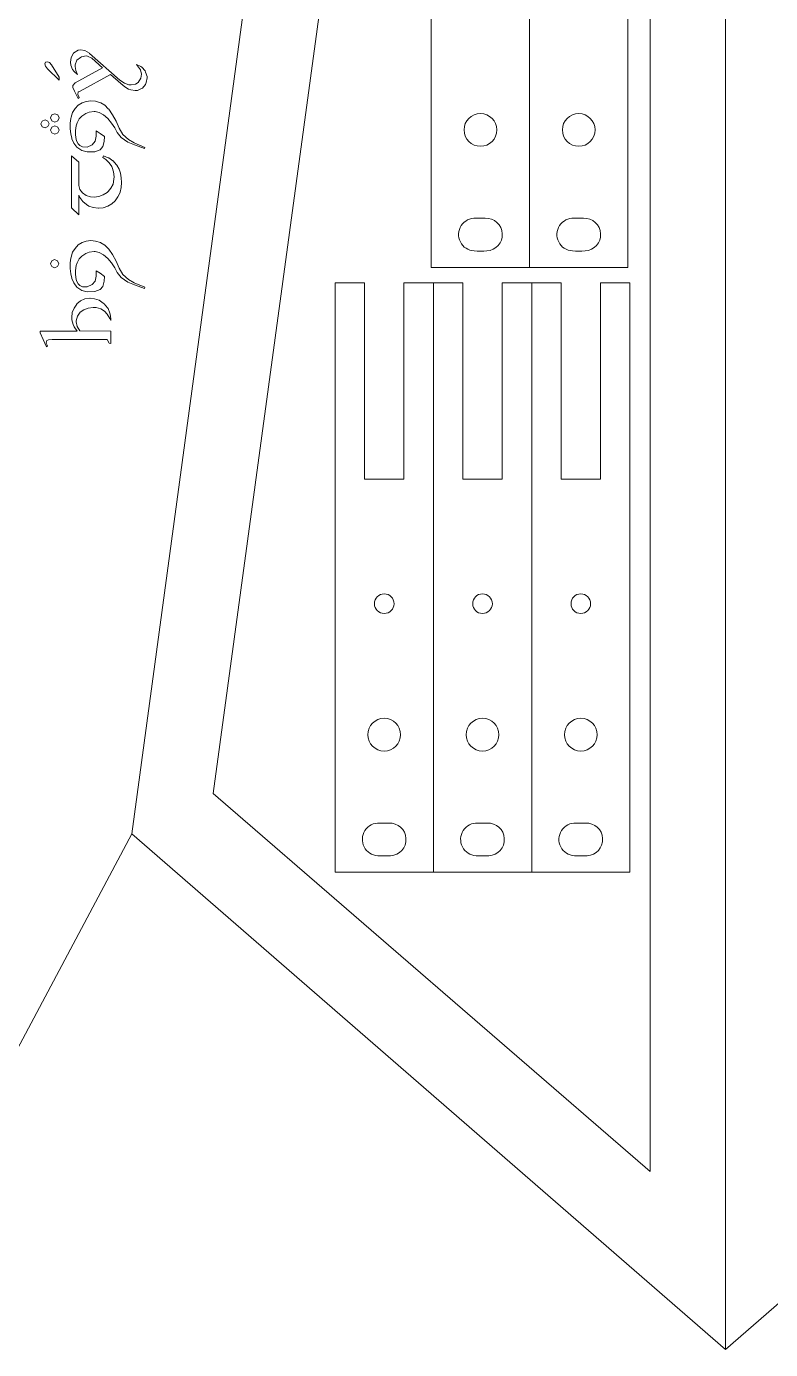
# Model space of a CAD drawing. Header units: inches. Extents: x 0.3 to 23.5, y 0.3 to 34.7.
# Drawn here: x 5 to 10.68, y 0.29 to 10.39 of the extents above; entities that cross this region are included whole.
import ezdxf

# ---------------------------------------------------------------- set-up
doc = ezdxf.new("R2010")
doc.units = ezdxf.units.IN
doc.header["$MEASUREMENT"] = 0
doc.layers.add('cut', color=6, linetype='Continuous', lineweight=0)
doc.layers.add('etch', color=1, linetype='Continuous', lineweight=0)

msp = doc.modelspace()

# ---------------------------------------------------------------- linework, layer by layer
at = {"layer": 'cut', "color": 6, "lineweight": 9, "true_color": 0xff00ff}
for points in [[(10.332, 0.294), (10.332, 0.294), (10.332, 32.485), (10.332, 32.485)], [(9.393, 30.719), (9.393, 30.719), (5.804, 4.23), (5.804, 4.23)], [(6.423, 4.539), (6.423, 4.539), (9.757, 29.055), (9.757, 29.055)], [(9.757, 29.055), (9.757, 29.055), (9.757, 1.654), (9.757, 1.654)], [(8.088, 8.553), (8.088, 8.553), (8.088, 13.053), (8.088, 13.053)], [(8.838, 8.553), (8.838, 8.553), (8.838, 13.053), (8.838, 13.053)], [(9.588, 13.053), (9.588, 13.053), (9.588, 8.553), (9.588, 8.553)], [(8.428, 8.929), (8.452, 8.928), (8.475, 8.928), (8.499, 8.929)], [(8.428, 8.929), (8.452, 8.928), (8.475, 8.928), (8.499, 8.929)], [(9.178, 8.929), (9.202, 8.928), (9.225, 8.928), (9.249, 8.929)], [(9.178, 8.929), (9.202, 8.928), (9.225, 8.928), (9.249, 8.929)], [(8.415, 8.68), (8.447, 8.678), (8.48, 8.678), (8.512, 8.68)], [(9.165, 8.68), (9.197, 8.678), (9.23, 8.678), (9.262, 8.68)], [(8.838, 8.553), (8.838, 8.553), (8.088, 8.553), (8.088, 8.553)], [(9.588, 8.553), (9.588, 8.553), (8.838, 8.553), (8.838, 8.553)], [(7.579, 8.437), (7.579, 8.437), (7.354, 8.437), (7.354, 8.437)], [(7.354, 3.937), (7.354, 3.937), (7.354, 8.437), (7.354, 8.437)], [(7.579, 6.937), (7.579, 6.937), (7.579, 8.437), (7.579, 8.437)], [(8.104, 8.437), (8.104, 8.437), (7.879, 8.437), (7.879, 8.437)], [(7.879, 8.437), (7.879, 8.437), (7.879, 6.937), (7.879, 6.937)], [(8.329, 8.437), (8.329, 8.437), (8.104, 8.437), (8.104, 8.437)], [(8.104, 3.937), (8.104, 3.937), (8.104, 8.437), (8.104, 8.437)], [(8.329, 6.937), (8.329, 6.937), (8.329, 8.437), (8.329, 8.437)], [(8.854, 8.437), (8.854, 8.437), (8.629, 8.437), (8.629, 8.437)], [(8.629, 8.437), (8.629, 8.437), (8.629, 6.937), (8.629, 6.937)], [(9.079, 8.437), (9.079, 8.437), (8.854, 8.437), (8.854, 8.437)], [(8.854, 3.937), (8.854, 3.937), (8.854, 8.437), (8.854, 8.437)], [(9.079, 6.937), (9.079, 6.937), (9.079, 8.437), (9.079, 8.437)], [(9.604, 8.437), (9.604, 8.437), (9.379, 8.437), (9.379, 8.437)], [(9.379, 8.437), (9.379, 8.437), (9.379, 6.937), (9.379, 6.937)], [(9.604, 3.937), (9.604, 3.937), (9.604, 8.437), (9.604, 8.437)], [(7.879, 6.937), (7.879, 6.937), (7.579, 6.937), (7.579, 6.937)], [(8.629, 6.937), (8.629, 6.937), (8.329, 6.937), (8.329, 6.937)], [(9.379, 6.937), (9.379, 6.937), (9.079, 6.937), (9.079, 6.937)], [(9.757, 1.654), (9.757, 1.654), (6.423, 4.539), (6.423, 4.539)], [(7.693, 4.313), (7.717, 4.311), (7.741, 4.311), (7.764, 4.313)], [(7.693, 4.313), (7.717, 4.311), (7.741, 4.311), (7.764, 4.313)], [(8.443, 4.313), (8.467, 4.311), (8.491, 4.311), (8.514, 4.313)], [(8.443, 4.313), (8.467, 4.311), (8.491, 4.311), (8.514, 4.313)], [(9.193, 4.313), (9.217, 4.311), (9.241, 4.311), (9.264, 4.313)], [(9.193, 4.313), (9.217, 4.311), (9.241, 4.311), (9.264, 4.313)], [(4.865, 2.465), (4.865, 2.465), (5.804, 4.23), (5.804, 4.23)], [(10.332, 0.294), (10.332, 0.294), (5.804, 4.23), (5.804, 4.23)], [(10.332, 0.294), (10.332, 0.294), (14.86, 4.23), (14.86, 4.23)], [(7.68, 4.063), (7.713, 4.061), (7.745, 4.061), (7.777, 4.063)], [(8.43, 4.063), (8.463, 4.061), (8.495, 4.061), (8.527, 4.063)], [(9.18, 4.063), (9.213, 4.061), (9.245, 4.061), (9.277, 4.063)], [(8.104, 3.937), (8.104, 3.937), (7.354, 3.937), (7.354, 3.937)], [(8.854, 3.937), (8.854, 3.937), (8.104, 3.937), (8.104, 3.937)], [(9.604, 3.937), (9.604, 3.937), (8.854, 3.937), (8.854, 3.937)]]:
    msp.add_open_spline(points, degree=3, dxfattribs=at)
for points, knots in [([(8.588, 9.603), (8.588, 9.672), (8.532, 9.728), (8.463, 9.728), (8.463, 9.728), (8.394, 9.728), (8.338, 9.672), (8.338, 9.603), (8.338, 9.603), (8.338, 9.534), (8.394, 9.478), (8.463, 9.478), (8.463, 9.478), (8.532, 9.478), (8.588, 9.534), (8.588, 9.603)], [0, 0, 0, 0, 0.2, 0.2, 0.2, 0.2, 0.4, 0.4, 0.4, 0.4, 0.6, 0.6, 0.6, 0.6, 1, 1, 1, 1]), ([(9.338, 9.603), (9.338, 9.672), (9.282, 9.728), (9.213, 9.728), (9.213, 9.728), (9.144, 9.728), (9.088, 9.672), (9.088, 9.603), (9.088, 9.603), (9.088, 9.534), (9.144, 9.478), (9.213, 9.478), (9.213, 9.478), (9.282, 9.478), (9.338, 9.534), (9.338, 9.603)], [0, 0, 0, 0, 0.2, 0.2, 0.2, 0.2, 0.4, 0.4, 0.4, 0.4, 0.6, 0.6, 0.6, 0.6, 1, 1, 1, 1]), ([(8.428, 8.929), (8.384, 8.932), (8.341, 8.91), (8.317, 8.873), (8.317, 8.873), (8.292, 8.835), (8.29, 8.787), (8.31, 8.748), (8.31, 8.748), (8.33, 8.708), (8.37, 8.682), (8.415, 8.68)], [0, 0, 0, 0, 0.25, 0.25, 0.25, 0.25, 0.5, 0.5, 0.5, 0.5, 1, 1, 1, 1]), ([(8.512, 8.68), (8.581, 8.683), (8.634, 8.742), (8.63, 8.811), (8.63, 8.811), (8.627, 8.88), (8.568, 8.933), (8.499, 8.929)], [0, 0, 0, 0, 0.333333, 0.333333, 0.333333, 0.333333, 1, 1, 1, 1]), ([(9.178, 8.929), (9.134, 8.932), (9.091, 8.91), (9.067, 8.873), (9.067, 8.873), (9.042, 8.835), (9.04, 8.787), (9.06, 8.748), (9.06, 8.748), (9.08, 8.708), (9.12, 8.682), (9.165, 8.68)], [0, 0, 0, 0, 0.25, 0.25, 0.25, 0.25, 0.5, 0.5, 0.5, 0.5, 1, 1, 1, 1]), ([(9.262, 8.68), (9.331, 8.683), (9.384, 8.742), (9.38, 8.811), (9.38, 8.811), (9.377, 8.88), (9.318, 8.933), (9.249, 8.929)], [0, 0, 0, 0, 0.333333, 0.333333, 0.333333, 0.333333, 1, 1, 1, 1]), ([(7.804, 5.987), (7.804, 6.028), (7.77, 6.062), (7.729, 6.062), (7.729, 6.062), (7.687, 6.062), (7.654, 6.028), (7.654, 5.987), (7.654, 5.987), (7.654, 5.945), (7.687, 5.912), (7.729, 5.912), (7.729, 5.912), (7.77, 5.912), (7.804, 5.945), (7.804, 5.987)], [0, 0, 0, 0, 0.2, 0.2, 0.2, 0.2, 0.4, 0.4, 0.4, 0.4, 0.6, 0.6, 0.6, 0.6, 1, 1, 1, 1]), ([(8.554, 5.987), (8.554, 6.028), (8.52, 6.062), (8.479, 6.062), (8.479, 6.062), (8.437, 6.062), (8.404, 6.028), (8.404, 5.987), (8.404, 5.987), (8.404, 5.945), (8.437, 5.912), (8.479, 5.912), (8.479, 5.912), (8.52, 5.912), (8.554, 5.945), (8.554, 5.987)], [0, 0, 0, 0, 0.2, 0.2, 0.2, 0.2, 0.4, 0.4, 0.4, 0.4, 0.6, 0.6, 0.6, 0.6, 1, 1, 1, 1]), ([(9.304, 5.987), (9.304, 6.028), (9.27, 6.062), (9.229, 6.062), (9.229, 6.062), (9.187, 6.062), (9.154, 6.028), (9.154, 5.987), (9.154, 5.987), (9.154, 5.945), (9.187, 5.912), (9.229, 5.912), (9.229, 5.912), (9.27, 5.912), (9.304, 5.945), (9.304, 5.987)], [0, 0, 0, 0, 0.2, 0.2, 0.2, 0.2, 0.4, 0.4, 0.4, 0.4, 0.6, 0.6, 0.6, 0.6, 1, 1, 1, 1]), ([(7.854, 4.987), (7.854, 5.056), (7.798, 5.112), (7.729, 5.112), (7.729, 5.112), (7.66, 5.112), (7.604, 5.056), (7.604, 4.987), (7.604, 4.987), (7.604, 4.918), (7.66, 4.862), (7.729, 4.862), (7.729, 4.862), (7.798, 4.862), (7.854, 4.918), (7.854, 4.987)], [0, 0, 0, 0, 0.2, 0.2, 0.2, 0.2, 0.4, 0.4, 0.4, 0.4, 0.6, 0.6, 0.6, 0.6, 1, 1, 1, 1]), ([(8.604, 4.987), (8.604, 5.056), (8.548, 5.112), (8.479, 5.112), (8.479, 5.112), (8.41, 5.112), (8.354, 5.056), (8.354, 4.987), (8.354, 4.987), (8.354, 4.918), (8.41, 4.862), (8.479, 4.862), (8.479, 4.862), (8.548, 4.862), (8.604, 4.918), (8.604, 4.987)], [0, 0, 0, 0, 0.2, 0.2, 0.2, 0.2, 0.4, 0.4, 0.4, 0.4, 0.6, 0.6, 0.6, 0.6, 1, 1, 1, 1]), ([(9.354, 4.987), (9.354, 5.056), (9.298, 5.112), (9.229, 5.112), (9.229, 5.112), (9.16, 5.112), (9.104, 5.056), (9.104, 4.987), (9.104, 4.987), (9.104, 4.918), (9.16, 4.862), (9.229, 4.862), (9.229, 4.862), (9.298, 4.862), (9.354, 4.918), (9.354, 4.987)], [0, 0, 0, 0, 0.2, 0.2, 0.2, 0.2, 0.4, 0.4, 0.4, 0.4, 0.6, 0.6, 0.6, 0.6, 1, 1, 1, 1]), ([(7.693, 4.313), (7.649, 4.315), (7.606, 4.293), (7.582, 4.256), (7.582, 4.256), (7.558, 4.218), (7.555, 4.171), (7.576, 4.131), (7.576, 4.131), (7.596, 4.091), (7.636, 4.065), (7.68, 4.063)], [0, 0, 0, 0, 0.25, 0.25, 0.25, 0.25, 0.5, 0.5, 0.5, 0.5, 1, 1, 1, 1]), ([(7.777, 4.063), (7.846, 4.066), (7.899, 4.125), (7.895, 4.194), (7.895, 4.194), (7.892, 4.263), (7.833, 4.316), (7.764, 4.313)], [0, 0, 0, 0, 0.333333, 0.333333, 0.333333, 0.333333, 1, 1, 1, 1]), ([(8.443, 4.313), (8.399, 4.315), (8.356, 4.293), (8.332, 4.256), (8.332, 4.256), (8.308, 4.218), (8.305, 4.171), (8.326, 4.131), (8.326, 4.131), (8.346, 4.091), (8.386, 4.065), (8.43, 4.063)], [0, 0, 0, 0, 0.25, 0.25, 0.25, 0.25, 0.5, 0.5, 0.5, 0.5, 1, 1, 1, 1]), ([(8.527, 4.063), (8.596, 4.066), (8.649, 4.125), (8.645, 4.194), (8.645, 4.194), (8.642, 4.263), (8.583, 4.316), (8.514, 4.313)], [0, 0, 0, 0, 0.333333, 0.333333, 0.333333, 0.333333, 1, 1, 1, 1]), ([(9.193, 4.313), (9.149, 4.315), (9.106, 4.293), (9.082, 4.256), (9.082, 4.256), (9.058, 4.218), (9.055, 4.171), (9.076, 4.131), (9.076, 4.131), (9.096, 4.091), (9.136, 4.065), (9.18, 4.063)], [0, 0, 0, 0, 0.25, 0.25, 0.25, 0.25, 0.5, 0.5, 0.5, 0.5, 1, 1, 1, 1]), ([(9.277, 4.063), (9.346, 4.066), (9.399, 4.125), (9.395, 4.194), (9.395, 4.194), (9.392, 4.263), (9.333, 4.316), (9.264, 4.313)], [0, 0, 0, 0, 0.333333, 0.333333, 0.333333, 0.333333, 1, 1, 1, 1])]:
    msp.add_open_spline(points, degree=3, knots=knots, dxfattribs=at)
at = {"layer": 'etch', "color": 1, "lineweight": 9, "true_color": 0xff0000}
for points in [[(5.393, 10.212), (5.393, 10.212), (5.362, 10.192), (5.362, 10.192)], [(5.413, 10.215), (5.413, 10.215), (5.393, 10.212), (5.393, 10.212)], [(5.445, 10.208), (5.445, 10.208), (5.413, 10.215), (5.413, 10.215)], [(5.481, 10.188), (5.481, 10.188), (5.445, 10.208), (5.445, 10.208)], [(5.139, 10.108), (5.139, 10.108), (5.145, 10.119), (5.145, 10.119)], [(5.145, 10.089), (5.145, 10.089), (5.139, 10.108), (5.139, 10.108)], [(5.145, 10.119), (5.145, 10.119), (5.159, 10.124), (5.159, 10.124)], [(5.159, 10.124), (5.159, 10.124), (5.176, 10.117), (5.176, 10.117)], [(5.176, 10.117), (5.176, 10.117), (5.19, 10.099), (5.19, 10.099)], [(5.19, 10.099), (5.19, 10.099), (5.248, 10.007), (5.248, 10.007)], [(5.341, 10.155), (5.341, 10.155), (5.335, 10.12), (5.335, 10.12)], [(5.335, 10.12), (5.335, 10.12), (5.337, 10.098), (5.337, 10.098)], [(5.359, 10.188), (5.359, 10.188), (5.341, 10.155), (5.341, 10.155)], [(5.362, 10.192), (5.362, 10.192), (5.359, 10.188), (5.359, 10.188)], [(5.37, 10.088), (5.37, 10.088), (5.371, 10.1), (5.371, 10.1)], [(5.371, 10.1), (5.371, 10.1), (5.385, 10.135), (5.385, 10.135)], [(5.385, 10.135), (5.385, 10.135), (5.413, 10.157), (5.413, 10.157)], [(5.413, 10.157), (5.413, 10.157), (5.419, 10.16), (5.419, 10.16)], [(5.419, 10.16), (5.419, 10.16), (5.455, 10.168), (5.455, 10.168)], [(5.455, 10.168), (5.455, 10.168), (5.466, 10.167), (5.466, 10.167)], [(5.466, 10.167), (5.466, 10.167), (5.499, 10.152), (5.499, 10.152)], [(5.481, 10.187), (5.481, 10.187), (5.481, 10.188), (5.481, 10.188)], [(5.712, 9.983), (5.712, 9.983), (5.481, 10.187), (5.481, 10.187)], [(5.499, 10.152), (5.499, 10.152), (5.581, 10.078), (5.581, 10.078)], [(5.839, 10.102), (5.839, 10.102), (5.848, 10.092), (5.848, 10.092)], [(5.873, 10.087), (5.873, 10.087), (5.839, 10.102), (5.839, 10.102)], [(5.16, 10.069), (5.16, 10.069), (5.145, 10.089), (5.145, 10.089)], [(5.248, 9.982), (5.248, 9.982), (5.16, 10.069), (5.16, 10.069)], [(5.248, 10.007), (5.248, 10.007), (5.248, 9.982), (5.248, 9.982)], [(5.337, 10.098), (5.337, 10.098), (5.351, 10.064), (5.351, 10.064)], [(5.351, 10.064), (5.351, 10.064), (5.363, 10.049), (5.363, 10.049)], [(5.363, 10.049), (5.363, 10.049), (5.39, 10.026), (5.39, 10.026)], [(5.376, 10.056), (5.376, 10.056), (5.37, 10.088), (5.37, 10.088)], [(5.581, 10.078), (5.581, 10.078), (5.372, 9.963), (5.372, 9.963)], [(5.39, 10.026), (5.39, 10.026), (5.376, 10.056), (5.376, 10.056)], [(5.409, 9.9), (5.409, 9.9), (5.642, 10.026), (5.642, 10.026)], [(5.642, 10.026), (5.642, 10.026), (5.719, 9.957), (5.719, 9.957)], [(5.848, 10.092), (5.848, 10.092), (5.869, 10.062), (5.869, 10.062)], [(5.871, 9.998), (5.871, 9.998), (5.853, 9.964), (5.853, 9.964)], [(5.869, 10.062), (5.869, 10.062), (5.877, 10.029), (5.877, 10.029)], [(5.877, 10.029), (5.877, 10.029), (5.871, 9.998), (5.871, 9.998)], [(5.88, 10.081), (5.88, 10.081), (5.873, 10.087), (5.873, 10.087)], [(5.905, 10.054), (5.905, 10.054), (5.88, 10.081), (5.88, 10.081)], [(5.909, 10.045), (5.909, 10.045), (5.905, 10.054), (5.905, 10.054)], [(5.92, 10.011), (5.92, 10.011), (5.909, 10.045), (5.909, 10.045)], [(5.914, 9.964), (5.914, 9.964), (5.92, 10), (5.92, 10)], [(5.92, 10), (5.92, 10), (5.92, 10.011), (5.92, 10.011)], [(5.372, 9.963), (5.372, 9.963), (5.354, 9.942), (5.354, 9.942)], [(5.354, 9.942), (5.354, 9.942), (5.354, 9.926), (5.354, 9.926)], [(5.354, 9.926), (5.354, 9.926), (5.366, 9.899), (5.366, 9.899)], [(5.366, 9.899), (5.366, 9.899), (5.394, 9.844), (5.394, 9.844)], [(5.394, 9.893), (5.394, 9.893), (5.409, 9.9), (5.409, 9.9)], [(5.747, 9.96), (5.747, 9.96), (5.712, 9.983), (5.712, 9.983)], [(5.719, 9.957), (5.719, 9.957), (5.75, 9.932), (5.75, 9.932)], [(5.78, 9.948), (5.78, 9.948), (5.747, 9.96), (5.747, 9.96)], [(5.75, 9.932), (5.75, 9.932), (5.779, 9.915), (5.779, 9.915)], [(5.779, 9.915), (5.779, 9.915), (5.795, 9.908), (5.795, 9.908)], [(5.799, 9.946), (5.799, 9.946), (5.78, 9.948), (5.78, 9.948)], [(5.795, 9.908), (5.795, 9.908), (5.83, 9.903), (5.83, 9.903)], [(5.832, 9.952), (5.832, 9.952), (5.799, 9.946), (5.799, 9.946)], [(5.83, 9.903), (5.83, 9.903), (5.846, 9.904), (5.846, 9.904)], [(5.853, 9.964), (5.853, 9.964), (5.832, 9.952), (5.832, 9.952)], [(5.846, 9.904), (5.846, 9.904), (5.878, 9.918), (5.878, 9.918)], [(5.878, 9.918), (5.878, 9.918), (5.884, 9.922), (5.884, 9.922)], [(5.884, 9.922), (5.884, 9.922), (5.909, 9.95), (5.909, 9.95)], [(5.909, 9.95), (5.909, 9.95), (5.914, 9.964), (5.914, 9.964)], [(5.392, 9.874), (5.392, 9.874), (5.394, 9.893), (5.394, 9.893)], [(5.402, 9.851), (5.402, 9.851), (5.392, 9.874), (5.392, 9.874)], [(5.394, 9.844), (5.394, 9.844), (5.402, 9.851), (5.402, 9.851)], [(5.424, 9.811), (5.424, 9.811), (5.394, 9.793), (5.394, 9.793)], [(5.455, 9.821), (5.455, 9.821), (5.424, 9.811), (5.424, 9.811)], [(5.49, 9.826), (5.49, 9.826), (5.455, 9.821), (5.455, 9.821)], [(5.527, 9.822), (5.527, 9.822), (5.49, 9.826), (5.49, 9.826)], [(5.564, 9.811), (5.564, 9.811), (5.527, 9.822), (5.527, 9.822)], [(5.566, 9.81), (5.566, 9.81), (5.564, 9.811), (5.564, 9.811)], [(5.598, 9.791), (5.598, 9.791), (5.566, 9.81), (5.566, 9.81)], [(5.193, 9.717), (5.193, 9.717), (5.184, 9.695), (5.184, 9.695)], [(5.184, 9.695), (5.184, 9.695), (5.193, 9.672), (5.193, 9.672)], [(5.216, 9.727), (5.216, 9.727), (5.193, 9.717), (5.193, 9.717)], [(5.238, 9.717), (5.238, 9.717), (5.216, 9.727), (5.216, 9.727)], [(5.248, 9.695), (5.248, 9.695), (5.238, 9.717), (5.238, 9.717)], [(5.238, 9.672), (5.238, 9.672), (5.248, 9.695), (5.248, 9.695)], [(5.341, 9.701), (5.341, 9.701), (5.339, 9.691), (5.339, 9.691)], [(5.352, 9.737), (5.352, 9.737), (5.341, 9.701), (5.341, 9.701)], [(5.37, 9.766), (5.37, 9.766), (5.352, 9.737), (5.352, 9.737)], [(5.394, 9.793), (5.394, 9.793), (5.37, 9.766), (5.37, 9.766)], [(5.403, 9.687), (5.403, 9.687), (5.421, 9.707), (5.421, 9.707)], [(5.421, 9.707), (5.421, 9.707), (5.452, 9.728), (5.452, 9.728)], [(5.452, 9.728), (5.452, 9.728), (5.477, 9.738), (5.477, 9.738)], [(5.477, 9.738), (5.477, 9.738), (5.516, 9.744), (5.516, 9.744)], [(5.516, 9.744), (5.516, 9.744), (5.525, 9.744), (5.525, 9.744)], [(5.525, 9.744), (5.525, 9.744), (5.555, 9.735), (5.555, 9.735)], [(5.555, 9.735), (5.555, 9.735), (5.587, 9.717), (5.587, 9.717)], [(5.587, 9.717), (5.587, 9.717), (5.62, 9.689), (5.62, 9.689)], [(5.624, 9.764), (5.624, 9.764), (5.598, 9.791), (5.598, 9.791)], [(5.627, 9.761), (5.627, 9.761), (5.624, 9.764), (5.624, 9.764)], [(5.655, 9.719), (5.655, 9.719), (5.627, 9.761), (5.627, 9.761)], [(5.683, 9.669), (5.683, 9.669), (5.655, 9.719), (5.655, 9.719)], [(5.119, 9.671), (5.119, 9.671), (5.11, 9.65), (5.11, 9.65)], [(5.11, 9.65), (5.11, 9.65), (5.119, 9.627), (5.119, 9.627)], [(5.142, 9.681), (5.142, 9.681), (5.119, 9.671), (5.119, 9.671)], [(5.119, 9.627), (5.119, 9.627), (5.142, 9.619), (5.142, 9.619)], [(5.163, 9.671), (5.163, 9.671), (5.142, 9.681), (5.142, 9.681)], [(5.142, 9.619), (5.142, 9.619), (5.163, 9.628), (5.163, 9.628)], [(5.173, 9.65), (5.173, 9.65), (5.163, 9.671), (5.163, 9.671)], [(5.163, 9.628), (5.163, 9.628), (5.173, 9.65), (5.173, 9.65)], [(5.193, 9.624), (5.193, 9.624), (5.184, 9.602), (5.184, 9.602)], [(5.184, 9.602), (5.184, 9.602), (5.193, 9.58), (5.193, 9.58)], [(5.193, 9.672), (5.193, 9.672), (5.216, 9.663), (5.216, 9.663)], [(5.216, 9.634), (5.216, 9.634), (5.193, 9.624), (5.193, 9.624)], [(5.216, 9.663), (5.216, 9.663), (5.238, 9.672), (5.238, 9.672)], [(5.238, 9.624), (5.238, 9.624), (5.216, 9.634), (5.216, 9.634)], [(5.248, 9.602), (5.248, 9.602), (5.238, 9.624), (5.238, 9.624)], [(5.238, 9.58), (5.238, 9.58), (5.248, 9.602), (5.248, 9.602)], [(5.334, 9.655), (5.334, 9.655), (5.333, 9.615), (5.333, 9.615)], [(5.333, 9.615), (5.333, 9.615), (5.333, 9.612), (5.333, 9.612)], [(5.333, 9.612), (5.333, 9.612), (5.337, 9.574), (5.337, 9.574)], [(5.339, 9.691), (5.339, 9.691), (5.334, 9.655), (5.334, 9.655)], [(5.374, 9.566), (5.374, 9.566), (5.375, 9.598), (5.375, 9.598)], [(5.375, 9.598), (5.375, 9.598), (5.379, 9.635), (5.379, 9.635)], [(5.379, 9.635), (5.379, 9.635), (5.386, 9.656), (5.386, 9.656)], [(5.386, 9.656), (5.386, 9.656), (5.403, 9.687), (5.403, 9.687)], [(5.561, 9.577), (5.561, 9.577), (5.532, 9.596), (5.532, 9.596)], [(5.532, 9.596), (5.532, 9.596), (5.532, 9.556), (5.532, 9.556)], [(5.62, 9.689), (5.62, 9.689), (5.648, 9.655), (5.648, 9.655)], [(5.648, 9.655), (5.648, 9.655), (5.673, 9.619), (5.673, 9.619)], [(5.673, 9.619), (5.673, 9.619), (5.692, 9.584), (5.692, 9.584)], [(5.707, 9.616), (5.707, 9.616), (5.683, 9.669), (5.683, 9.669)], [(5.736, 9.568), (5.736, 9.568), (5.707, 9.616), (5.707, 9.616)], [(5.193, 9.58), (5.193, 9.58), (5.216, 9.571), (5.216, 9.571)], [(5.216, 9.571), (5.216, 9.571), (5.238, 9.58), (5.238, 9.58)], [(5.337, 9.574), (5.337, 9.574), (5.346, 9.539), (5.346, 9.539)], [(5.346, 9.539), (5.346, 9.539), (5.347, 9.536), (5.347, 9.536)], [(5.347, 9.536), (5.347, 9.536), (5.362, 9.503), (5.362, 9.503)], [(5.362, 9.503), (5.362, 9.503), (5.383, 9.471), (5.383, 9.471)], [(5.379, 9.529), (5.379, 9.529), (5.374, 9.566), (5.374, 9.566)], [(5.384, 9.514), (5.384, 9.514), (5.379, 9.529), (5.379, 9.529)], [(5.395, 9.497), (5.395, 9.497), (5.384, 9.514), (5.384, 9.514)], [(5.406, 9.484), (5.406, 9.484), (5.395, 9.497), (5.395, 9.497)], [(5.523, 9.516), (5.523, 9.516), (5.501, 9.49), (5.501, 9.49)], [(5.532, 9.556), (5.532, 9.556), (5.523, 9.516), (5.523, 9.516)], [(5.595, 9.552), (5.595, 9.552), (5.561, 9.577), (5.561, 9.577)], [(5.582, 9.477), (5.582, 9.477), (5.593, 9.515), (5.593, 9.515)], [(5.593, 9.515), (5.593, 9.515), (5.595, 9.552), (5.595, 9.552)], [(5.692, 9.584), (5.692, 9.584), (5.723, 9.544), (5.723, 9.544)], [(5.723, 9.544), (5.723, 9.544), (5.772, 9.51), (5.772, 9.51)], [(5.778, 9.53), (5.778, 9.53), (5.736, 9.568), (5.736, 9.568)], [(5.772, 9.51), (5.772, 9.51), (5.823, 9.488), (5.823, 9.488)], [(5.821, 9.504), (5.821, 9.504), (5.778, 9.53), (5.778, 9.53)], [(5.903, 9.47), (5.903, 9.47), (5.821, 9.504), (5.821, 9.504)], [(5.342, 9.405), (5.342, 9.405), (5.342, 9.009), (5.342, 9.009)], [(5.4, 9.358), (5.4, 9.358), (5.342, 9.405), (5.342, 9.405)], [(5.383, 9.471), (5.383, 9.471), (5.422, 9.445), (5.422, 9.445)], [(5.428, 9.474), (5.428, 9.474), (5.406, 9.484), (5.406, 9.484)], [(5.422, 9.445), (5.422, 9.445), (5.464, 9.436), (5.464, 9.436)], [(5.462, 9.472), (5.462, 9.472), (5.428, 9.474), (5.428, 9.474)], [(5.501, 9.49), (5.501, 9.49), (5.462, 9.472), (5.462, 9.472)], [(5.464, 9.436), (5.464, 9.436), (5.521, 9.437), (5.521, 9.437)], [(5.521, 9.437), (5.521, 9.437), (5.561, 9.452), (5.561, 9.452)], [(5.561, 9.452), (5.561, 9.452), (5.582, 9.477), (5.582, 9.477)], [(5.587, 9.405), (5.587, 9.405), (5.582, 9.392), (5.582, 9.392)], [(5.582, 9.392), (5.582, 9.392), (5.604, 9.378), (5.604, 9.378)], [(5.623, 9.391), (5.623, 9.391), (5.587, 9.405), (5.587, 9.405)], [(5.823, 9.488), (5.823, 9.488), (5.9, 9.461), (5.9, 9.461)], [(5.9, 9.461), (5.9, 9.461), (5.903, 9.47), (5.903, 9.47)], [(5.4, 9.179), (5.4, 9.179), (5.4, 9.358), (5.4, 9.358)], [(5.604, 9.378), (5.604, 9.378), (5.63, 9.353), (5.63, 9.353)], [(5.628, 9.389), (5.628, 9.389), (5.623, 9.391), (5.623, 9.391)], [(5.659, 9.368), (5.659, 9.368), (5.628, 9.389), (5.628, 9.389)], [(5.63, 9.353), (5.63, 9.353), (5.651, 9.323), (5.651, 9.323)], [(5.651, 9.323), (5.651, 9.323), (5.654, 9.317), (5.654, 9.317)], [(5.654, 9.317), (5.654, 9.317), (5.664, 9.283), (5.664, 9.283)], [(5.66, 9.367), (5.66, 9.367), (5.659, 9.368), (5.659, 9.368)], [(5.684, 9.339), (5.684, 9.339), (5.66, 9.367), (5.66, 9.367)], [(5.688, 9.335), (5.688, 9.335), (5.684, 9.339), (5.684, 9.339)], [(5.706, 9.303), (5.706, 9.303), (5.688, 9.335), (5.688, 9.335)], [(5.716, 9.274), (5.716, 9.274), (5.706, 9.303), (5.706, 9.303)], [(5.66, 9.19), (5.66, 9.19), (5.644, 9.158), (5.644, 9.158)], [(5.667, 9.227), (5.667, 9.227), (5.66, 9.19), (5.66, 9.19)], [(5.664, 9.283), (5.664, 9.283), (5.668, 9.244), (5.668, 9.244)], [(5.668, 9.244), (5.668, 9.244), (5.667, 9.227), (5.667, 9.227)], [(5.723, 9.237), (5.723, 9.237), (5.716, 9.274), (5.716, 9.274)], [(5.725, 9.203), (5.725, 9.203), (5.723, 9.237), (5.723, 9.237)], [(5.723, 9.164), (5.723, 9.164), (5.725, 9.203), (5.725, 9.203)], [(5.408, 9.148), (5.408, 9.148), (5.4, 9.179), (5.4, 9.179)], [(5.4, 8.954), (5.4, 8.954), (5.4, 9.104), (5.4, 9.104)], [(5.4, 9.104), (5.4, 9.104), (5.408, 9.088), (5.408, 9.088)], [(5.426, 9.124), (5.426, 9.124), (5.408, 9.148), (5.408, 9.148)], [(5.455, 9.103), (5.455, 9.103), (5.426, 9.124), (5.426, 9.124)], [(5.489, 9.093), (5.489, 9.093), (5.455, 9.103), (5.455, 9.103)], [(5.515, 9.091), (5.515, 9.091), (5.489, 9.093), (5.489, 9.093)], [(5.552, 9.094), (5.552, 9.094), (5.515, 9.091), (5.515, 9.091)], [(5.586, 9.107), (5.586, 9.107), (5.552, 9.094), (5.552, 9.094)], [(5.616, 9.126), (5.616, 9.126), (5.586, 9.107), (5.586, 9.107)], [(5.622, 9.132), (5.622, 9.132), (5.616, 9.126), (5.616, 9.126)], [(5.644, 9.158), (5.644, 9.158), (5.622, 9.132), (5.622, 9.132)], [(5.677, 9.063), (5.677, 9.063), (5.698, 9.093), (5.698, 9.093)], [(5.698, 9.093), (5.698, 9.093), (5.714, 9.126), (5.714, 9.126)], [(5.714, 9.126), (5.714, 9.126), (5.715, 9.129), (5.715, 9.129)], [(5.715, 9.129), (5.715, 9.129), (5.723, 9.164), (5.723, 9.164)], [(5.342, 9.009), (5.342, 9.009), (5.4, 8.954), (5.4, 8.954)], [(5.408, 9.088), (5.408, 9.088), (5.429, 9.058), (5.429, 9.058)], [(5.429, 9.058), (5.429, 9.058), (5.457, 9.033), (5.457, 9.033)], [(5.457, 9.033), (5.457, 9.033), (5.475, 9.022), (5.475, 9.022)], [(5.475, 9.022), (5.475, 9.022), (5.509, 9.01), (5.509, 9.01)], [(5.509, 9.01), (5.509, 9.01), (5.547, 9.005), (5.547, 9.005)], [(5.547, 9.005), (5.547, 9.005), (5.549, 9.005), (5.549, 9.005)], [(5.549, 9.005), (5.549, 9.005), (5.586, 9.009), (5.586, 9.009)], [(5.586, 9.009), (5.586, 9.009), (5.62, 9.02), (5.62, 9.02)], [(5.62, 9.02), (5.62, 9.02), (5.65, 9.038), (5.65, 9.038)], [(5.65, 9.038), (5.65, 9.038), (5.677, 9.063), (5.677, 9.063)], [(5.37, 8.699), (5.37, 8.699), (5.352, 8.67), (5.352, 8.67)], [(5.394, 8.725), (5.394, 8.725), (5.37, 8.699), (5.37, 8.699)], [(5.424, 8.743), (5.424, 8.743), (5.394, 8.725), (5.394, 8.725)], [(5.455, 8.753), (5.455, 8.753), (5.424, 8.743), (5.424, 8.743)], [(5.49, 8.758), (5.49, 8.758), (5.455, 8.753), (5.455, 8.753)], [(5.527, 8.754), (5.527, 8.754), (5.49, 8.758), (5.49, 8.758)], [(5.564, 8.743), (5.564, 8.743), (5.527, 8.754), (5.527, 8.754)], [(5.566, 8.742), (5.566, 8.742), (5.564, 8.743), (5.564, 8.743)], [(5.598, 8.723), (5.598, 8.723), (5.566, 8.742), (5.566, 8.742)], [(5.624, 8.697), (5.624, 8.697), (5.598, 8.723), (5.598, 8.723)], [(5.627, 8.693), (5.627, 8.693), (5.624, 8.697), (5.624, 8.697)], [(5.655, 8.652), (5.655, 8.652), (5.627, 8.693), (5.627, 8.693)], [(5.183, 8.582), (5.183, 8.582), (5.192, 8.605), (5.192, 8.605)], [(5.192, 8.605), (5.192, 8.605), (5.214, 8.614), (5.214, 8.614)], [(5.214, 8.614), (5.214, 8.614), (5.237, 8.605), (5.237, 8.605)], [(5.237, 8.605), (5.237, 8.605), (5.246, 8.582), (5.246, 8.582)], [(5.334, 8.588), (5.334, 8.588), (5.333, 8.547), (5.333, 8.547)], [(5.339, 8.624), (5.339, 8.624), (5.334, 8.588), (5.334, 8.588)], [(5.341, 8.633), (5.341, 8.633), (5.339, 8.624), (5.339, 8.624)], [(5.352, 8.67), (5.352, 8.67), (5.341, 8.633), (5.341, 8.633)], [(5.379, 8.567), (5.379, 8.567), (5.386, 8.588), (5.386, 8.588)], [(5.386, 8.588), (5.386, 8.588), (5.403, 8.62), (5.403, 8.62)], [(5.403, 8.62), (5.403, 8.62), (5.421, 8.639), (5.421, 8.639)], [(5.421, 8.639), (5.421, 8.639), (5.452, 8.659), (5.452, 8.659)], [(5.452, 8.659), (5.452, 8.659), (5.477, 8.671), (5.477, 8.671)], [(5.477, 8.671), (5.477, 8.671), (5.516, 8.676), (5.516, 8.676)], [(5.516, 8.676), (5.516, 8.676), (5.525, 8.676), (5.525, 8.676)], [(5.525, 8.676), (5.525, 8.676), (5.555, 8.668), (5.555, 8.668)], [(5.555, 8.668), (5.555, 8.668), (5.587, 8.65), (5.587, 8.65)], [(5.587, 8.65), (5.587, 8.65), (5.62, 8.622), (5.62, 8.622)], [(5.62, 8.622), (5.62, 8.622), (5.648, 8.588), (5.648, 8.588)], [(5.648, 8.588), (5.648, 8.588), (5.673, 8.55), (5.673, 8.55)], [(5.683, 8.601), (5.683, 8.601), (5.655, 8.652), (5.655, 8.652)], [(5.707, 8.548), (5.707, 8.548), (5.683, 8.601), (5.683, 8.601)], [(5.192, 8.561), (5.192, 8.561), (5.183, 8.582), (5.183, 8.582)], [(5.214, 8.551), (5.214, 8.551), (5.192, 8.561), (5.192, 8.561)], [(5.237, 8.561), (5.237, 8.561), (5.214, 8.551), (5.214, 8.551)], [(5.246, 8.582), (5.246, 8.582), (5.237, 8.561), (5.237, 8.561)], [(5.333, 8.547), (5.333, 8.547), (5.333, 8.545), (5.333, 8.545)], [(5.333, 8.545), (5.333, 8.545), (5.337, 8.505), (5.337, 8.505)], [(5.337, 8.505), (5.337, 8.505), (5.346, 8.471), (5.346, 8.471)], [(5.374, 8.499), (5.374, 8.499), (5.375, 8.531), (5.375, 8.531)], [(5.379, 8.461), (5.379, 8.461), (5.374, 8.499), (5.374, 8.499)], [(5.375, 8.531), (5.375, 8.531), (5.379, 8.567), (5.379, 8.567)], [(5.532, 8.488), (5.532, 8.488), (5.523, 8.449), (5.523, 8.449)], [(5.561, 8.51), (5.561, 8.51), (5.532, 8.528), (5.532, 8.528)], [(5.532, 8.528), (5.532, 8.528), (5.532, 8.488), (5.532, 8.488)], [(5.595, 8.484), (5.595, 8.484), (5.561, 8.51), (5.561, 8.51)], [(5.593, 8.448), (5.593, 8.448), (5.595, 8.484), (5.595, 8.484)], [(5.673, 8.55), (5.673, 8.55), (5.692, 8.516), (5.692, 8.516)], [(5.692, 8.516), (5.692, 8.516), (5.723, 8.476), (5.723, 8.476)], [(5.736, 8.5), (5.736, 8.5), (5.707, 8.548), (5.707, 8.548)], [(5.778, 8.462), (5.778, 8.462), (5.736, 8.5), (5.736, 8.5)], [(5.346, 8.471), (5.346, 8.471), (5.347, 8.469), (5.347, 8.469)], [(5.347, 8.469), (5.347, 8.469), (5.362, 8.436), (5.362, 8.436)], [(5.362, 8.436), (5.362, 8.436), (5.383, 8.403), (5.383, 8.403)], [(5.384, 8.446), (5.384, 8.446), (5.379, 8.461), (5.379, 8.461)], [(5.383, 8.403), (5.383, 8.403), (5.422, 8.377), (5.422, 8.377)], [(5.395, 8.429), (5.395, 8.429), (5.384, 8.446), (5.384, 8.446)], [(5.406, 8.416), (5.406, 8.416), (5.395, 8.429), (5.395, 8.429)], [(5.428, 8.406), (5.428, 8.406), (5.406, 8.416), (5.406, 8.416)], [(5.462, 8.405), (5.462, 8.405), (5.428, 8.406), (5.428, 8.406)], [(5.501, 8.422), (5.501, 8.422), (5.462, 8.405), (5.462, 8.405)], [(5.523, 8.449), (5.523, 8.449), (5.501, 8.422), (5.501, 8.422)], [(5.521, 8.37), (5.521, 8.37), (5.561, 8.384), (5.561, 8.384)], [(5.561, 8.384), (5.561, 8.384), (5.582, 8.409), (5.582, 8.409)], [(5.582, 8.409), (5.582, 8.409), (5.593, 8.448), (5.593, 8.448)], [(5.723, 8.476), (5.723, 8.476), (5.772, 8.442), (5.772, 8.442)], [(5.772, 8.442), (5.772, 8.442), (5.823, 8.42), (5.823, 8.42)], [(5.821, 8.437), (5.821, 8.437), (5.778, 8.462), (5.778, 8.462)], [(5.903, 8.403), (5.903, 8.403), (5.821, 8.437), (5.821, 8.437)], [(5.823, 8.42), (5.823, 8.42), (5.9, 8.393), (5.9, 8.393)], [(5.9, 8.393), (5.9, 8.393), (5.903, 8.403), (5.903, 8.403)], [(5.413, 8.299), (5.413, 8.299), (5.385, 8.276), (5.385, 8.276)], [(5.446, 8.314), (5.446, 8.314), (5.413, 8.299), (5.413, 8.299)], [(5.422, 8.377), (5.422, 8.377), (5.464, 8.368), (5.464, 8.368)], [(5.482, 8.319), (5.482, 8.319), (5.446, 8.314), (5.446, 8.314)], [(5.464, 8.368), (5.464, 8.368), (5.521, 8.37), (5.521, 8.37)], [(5.485, 8.32), (5.485, 8.32), (5.482, 8.319), (5.482, 8.319)], [(5.52, 8.315), (5.52, 8.315), (5.485, 8.32), (5.485, 8.32)], [(5.554, 8.303), (5.554, 8.303), (5.52, 8.315), (5.52, 8.315)], [(5.585, 8.282), (5.585, 8.282), (5.554, 8.303), (5.554, 8.303)], [(5.593, 8.275), (5.593, 8.275), (5.585, 8.282), (5.585, 8.282)], [(5.349, 8.21), (5.349, 8.21), (5.346, 8.172), (5.346, 8.172)], [(5.363, 8.243), (5.363, 8.243), (5.349, 8.21), (5.349, 8.21)], [(5.383, 8.273), (5.383, 8.273), (5.363, 8.243), (5.363, 8.243)], [(5.38, 8.146), (5.38, 8.146), (5.39, 8.181), (5.39, 8.181)], [(5.385, 8.276), (5.385, 8.276), (5.383, 8.273), (5.383, 8.273)], [(5.39, 8.181), (5.39, 8.181), (5.41, 8.211), (5.41, 8.211)], [(5.41, 8.211), (5.41, 8.211), (5.437, 8.231), (5.437, 8.231)], [(5.437, 8.231), (5.437, 8.231), (5.47, 8.243), (5.47, 8.243)], [(5.47, 8.243), (5.47, 8.243), (5.509, 8.248), (5.509, 8.248)], [(5.509, 8.248), (5.509, 8.248), (5.531, 8.247), (5.531, 8.247)], [(5.531, 8.247), (5.531, 8.247), (5.566, 8.237), (5.566, 8.237)], [(5.566, 8.237), (5.566, 8.237), (5.596, 8.219), (5.596, 8.219)], [(5.617, 8.246), (5.617, 8.246), (5.593, 8.275), (5.593, 8.275)], [(5.596, 8.219), (5.596, 8.219), (5.615, 8.198), (5.615, 8.198)], [(5.615, 8.198), (5.615, 8.198), (5.635, 8.163), (5.635, 8.163)], [(5.622, 8.239), (5.622, 8.239), (5.617, 8.246), (5.617, 8.246)], [(5.636, 8.204), (5.636, 8.204), (5.622, 8.239), (5.622, 8.239)], [(5.638, 8.198), (5.638, 8.198), (5.636, 8.204), (5.636, 8.204)], [(5.643, 8.161), (5.643, 8.161), (5.638, 8.198), (5.638, 8.198)], [(5.346, 8.172), (5.346, 8.172), (5.347, 8.153), (5.347, 8.153)], [(5.347, 8.153), (5.347, 8.153), (5.355, 8.118), (5.355, 8.118)], [(5.355, 8.118), (5.355, 8.118), (5.364, 8.1), (5.364, 8.1)], [(5.364, 8.1), (5.364, 8.1), (5.386, 8.068), (5.386, 8.068)], [(5.38, 8.137), (5.38, 8.137), (5.38, 8.146), (5.38, 8.146)], [(5.387, 8.103), (5.387, 8.103), (5.38, 8.137), (5.38, 8.137)], [(5.407, 8.07), (5.407, 8.07), (5.387, 8.103), (5.387, 8.103)], [(5.635, 8.163), (5.635, 8.163), (5.643, 8.149), (5.643, 8.149)], [(5.643, 8.149), (5.643, 8.149), (5.643, 8.161), (5.643, 8.161)], [(5.103, 8.068), (5.103, 8.068), (5.103, 8.054), (5.103, 8.054)], [(5.386, 8.068), (5.386, 8.068), (5.103, 8.068), (5.103, 8.068)], [(5.103, 8.054), (5.103, 8.054), (5.126, 8.003), (5.126, 8.003)], [(5.126, 8.003), (5.126, 8.003), (5.153, 7.947), (5.153, 7.947)], [(5.151, 7.976), (5.151, 7.976), (5.154, 7.996), (5.154, 7.996)], [(5.154, 7.996), (5.154, 7.996), (5.169, 8.002), (5.169, 8.002)], [(5.169, 8.002), (5.169, 8.002), (5.196, 8.003), (5.196, 8.003)], [(5.196, 8.003), (5.196, 8.003), (5.615, 8.003), (5.615, 8.003)], [(5.408, 8.069), (5.408, 8.069), (5.407, 8.07), (5.407, 8.07)], [(5.643, 8.067), (5.643, 8.067), (5.408, 8.069), (5.408, 8.069)], [(5.615, 8.003), (5.615, 8.003), (5.631, 7.976), (5.631, 7.976)], [(5.643, 7.974), (5.643, 7.974), (5.643, 8.067), (5.643, 8.067)], [(5.161, 7.954), (5.161, 7.954), (5.151, 7.976), (5.151, 7.976)], [(5.153, 7.947), (5.153, 7.947), (5.161, 7.954), (5.161, 7.954)], [(5.631, 7.976), (5.631, 7.976), (5.643, 7.974), (5.643, 7.974)]]:
    msp.add_open_spline(points, degree=3, dxfattribs=at)

doc.saveas('drawing.dxf')
